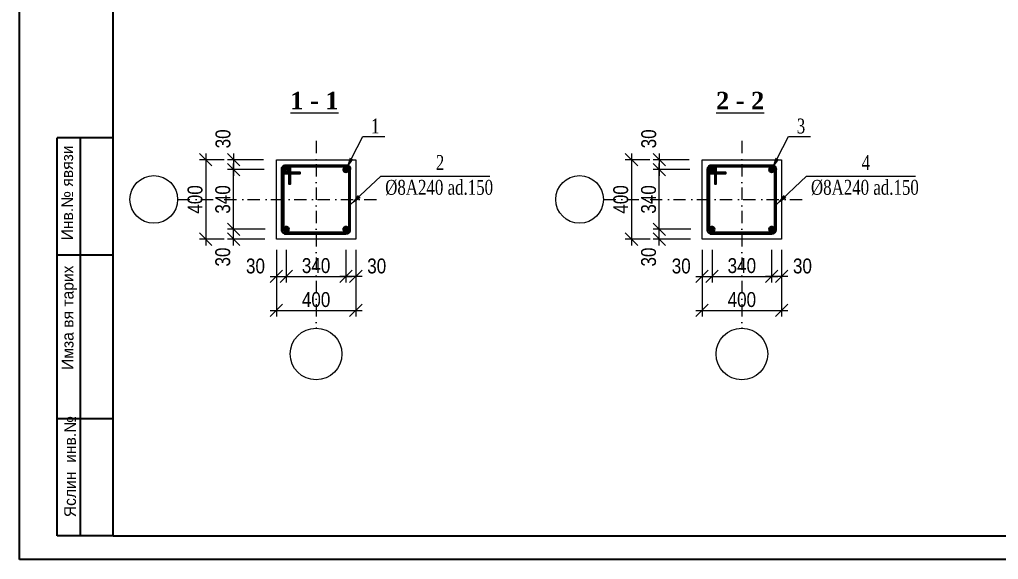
# Model space of a CAD drawing. Header units: millimetres. Extents: x -149347 to 251215, y -2929184 to -2541447.
# Drawn here: x 197257 to 216959, y -2665337 to -2654466 of the extents above; entities that cross this region are included whole.
import ezdxf

# ---------------------------------------------------------------- set-up
doc = ezdxf.new("R2010")
doc.units = ezdxf.units.MM
doc.linetypes.add('CENTER', pattern=[1524, 952.5, -190.5, 190.5, -190.5])
doc.linetypes.add('Dot & Dashed', pattern=[469.194434, 246.944437, -123.472219, 0, -98.777778])
for name, color, linetype, lineweight in [('Ishare xetleri', 95, 'Continuous', 5), ('Oxlar- - -', 84, 'CENTER', 5), ('Xamut', 5, 'Continuous', 15)]:
    doc.layers.add(name, color=color, linetype=linetype, lineweight=lineweight)
doc.layers.add('Text', color=7, linetype='Continuous')
doc.styles.add('400', font='times.ttf', dxfattribs={"width": 0.75, "height": 300})
doc.styles.add('CP_ATTR', font='A3TI(LA).TTF')
doc.styles.add('style1', font='A3TI(LA).TTF', dxfattribs={"height": 400})
doc.styles.add('style6', font='ARIALN.TTF', dxfattribs={"height": 300})
doc.styles.add('Times New  Roman', font='times.ttf')
doc.dimstyles.new('DIM_100', dxfattribs={"dimscale": 100, "dimtxt": 250, "dimasz": 2.5, "dimexe": 1.25, "dimexo": 0.625, "dimtad": 1, "dimdec": 0, "dimtxsty": 'style1', "dimblk": 'OBLIQUE', "dimcen": 2.5, "dimdle": 1.25, "dimclrd": 251, "dimclre": 251, "dimaunit": 1, "dimadec": 3, "dimazin": 0, "dimtfac": 1, "dimtdec": 0, "dimtmove": 1, "dimatfit": 3, "dimfxl": 1.25, "dimlwd": 5, "dimlwe": 5, "dimarcsym": 0})

# ---------------------------------------------------------------- blocks, each defined once
blk = doc.blocks.new('mekteb')
at = {"color": 0, "lineweight": 25}
for p, q in [((99643, -1849866), (99643, -1821466)), ((139843, -1849866), (99643, -1849866))]:
    blk.add_line(p, q, dxfattribs=at)
at = {"color": 0, "lineweight": 25, "ltscale": 15}
for q in [(101643, -1821966), (139343, -1849366)]:
    blk.add_line((101643, -1849366), q, dxfattribs=at)
at = {"lineweight": 25, "ltscale": 0.25}
for p, q in [((100443, -1849366), (100443, -1840866)), ((100943, -1849367), (100943, -1840866))]:
    blk.add_line(p, q, dxfattribs=at)
at = {"lineweight": 25}
for p, q in [((101643, -1840866), (100443, -1840866)), ((101645, -1843366), (100445, -1843366)), ((101645, -1846866), (100445, -1846866)), ((101643, -1849366), (100443, -1849366))]:
    blk.add_line(p, q, dxfattribs=at)
at = {"lineweight": 25, "char_height": 250.01, "width": 5960.07, "attachment_point": 1, "rotation": 90, "style": 'CP_ATTR'}
for s, insert in [('\\pt3143;Инв.№ явязи', (100535, -1843053)), ('\\pt3143;Имза вя тарих', (100544, -1845823)), ('\\pt3143;Яслин  инв.№', (100595, -1848965))]:
    blk.add_mtext(s, dxfattribs=dict(at, insert=insert))
blk = doc.blocks.new('_Oblique')
at = {"color": 0, "linetype": 'ByBlock', "lineweight": -2}
blk.add_line((-0.5, -0.5), (0.5, 0.5), dxfattribs=at)
blk = doc.blocks.new('*D1182')
at = {"color": 251, "lineweight": 5, "ltscale": 15, "transparency": 16777216}
for p, q in [((202425, -2659102), (202425, -2660447)), ((204025, -2659102), (204025, -2660447))]:
    blk.add_line(p, q, dxfattribs=at)
at = {"color": 251, "linetype": 'ByBlock', "lineweight": 5, "ltscale": 15, "transparency": 16777216}
blk.add_line((202300, -2660322), (204150, -2660322), dxfattribs=at)
at = {"layer": 'Defpoints', "color": 0, "lineweight": 15, "ltscale": 15, "transparency": 16777216}
for p in [(202425, -2659040), (204025, -2659040), (204025, -2660322)]:
    blk.add_point(p, dxfattribs=at)
at = {"color": 251, "lineweight": 5, "ltscale": 15, "transparency": 16777216, "xscale": 250, "yscale": 250, "zscale": 250, "rotation": 180}
blk.add_blockref('_Oblique', (202425, -2660322), dxfattribs=at)
at = {"color": 251, "lineweight": 5, "ltscale": 15, "transparency": 16777216, "xscale": 250, "yscale": 250, "zscale": 250}
blk.add_blockref('_Oblique', (204025, -2660322), dxfattribs=at)
at = {"color": 0, "lineweight": 15, "ltscale": 15, "transparency": 16777216, "insert": (203225, -2660106), "char_height": 300, "attachment_point": 5, "style": 'style6'}
blk.add_mtext('400', dxfattribs=at)
blk = doc.blocks.new('*D1183')
at = {"color": 251, "linetype": 'ByBlock', "lineweight": 5, "ltscale": 15, "transparency": 16777216}
blk.add_line((201004, -2657163), (201004, -2659013), dxfattribs=at)
at = {"color": 251, "lineweight": 5, "ltscale": 15, "transparency": 16777216}
for p, q in [((201374, -2657288), (200879, -2657288)), ((201376, -2658888), (200879, -2658888))]:
    blk.add_line(p, q, dxfattribs=at)
at = {"layer": 'Defpoints', "color": 0, "lineweight": 15, "ltscale": 15, "transparency": 16777216}
for p in [(201436, -2657288), (201004, -2658888), (201439, -2658888)]:
    blk.add_point(p, dxfattribs=at)
at = {"color": 251, "lineweight": 5, "ltscale": 15, "transparency": 16777216, "xscale": 250, "yscale": 250, "zscale": 250}
for p, rotation in [((201004, -2657288), 90), ((201004, -2658888), 270)]:
    blk.add_blockref('_Oblique', p, dxfattribs=dict(at, rotation=rotation))
at = {"color": 0, "lineweight": 15, "ltscale": 15, "transparency": 16777216, "insert": (200789, -2658088), "char_height": 300, "attachment_point": 5, "rotation": 90, "style": 'style6'}
blk.add_mtext('400', dxfattribs=at)
blk = doc.blocks.new('*D1184')
at = {"color": 251, "lineweight": 5, "ltscale": 15, "transparency": 16777216}
for p, q in [((202425, -2659102), (202425, -2659763)), ((202625, -2659102), (202625, -2659763))]:
    blk.add_line(p, q, dxfattribs=at)
at = {"color": 251, "linetype": 'ByBlock', "lineweight": 5, "ltscale": 15, "transparency": 16777216}
blk.add_line((202300, -2659638), (202750, -2659638), dxfattribs=at)
at = {"layer": 'Defpoints', "color": 0, "lineweight": 15, "ltscale": 15, "transparency": 16777216}
for p in [(202425, -2659040), (202625, -2659040), (202625, -2659638)]:
    blk.add_point(p, dxfattribs=at)
at = {"color": 251, "lineweight": 5, "ltscale": 15, "transparency": 16777216, "xscale": 250, "yscale": 250, "zscale": 250, "rotation": 180}
blk.add_blockref('_Oblique', (202425, -2659638), dxfattribs=at)
at = {"color": 251, "lineweight": 5, "ltscale": 15, "transparency": 16777216, "xscale": 250, "yscale": 250, "zscale": 250}
blk.add_blockref('_Oblique', (202625, -2659638), dxfattribs=at)
at = {"color": 0, "lineweight": 15, "ltscale": 15, "transparency": 16777216, "insert": (202005, -2659430), "char_height": 300, "attachment_point": 5, "style": 'style6'}
blk.add_mtext('{\\fArial Narrow|b0|i0|c238|p34;30}', dxfattribs=at)
blk = doc.blocks.new('*D1185')
at = {"color": 251, "linetype": 'ByBlock', "lineweight": 5, "ltscale": 15, "transparency": 16777216}
blk.add_line((201564, -2657163), (201564, -2657613), dxfattribs=at)
at = {"color": 251, "lineweight": 5, "ltscale": 15, "transparency": 16777216}
for p, q in [((202166, -2657288), (201439, -2657288)), ((202179, -2657488), (201439, -2657488))]:
    blk.add_line(p, q, dxfattribs=at)
at = {"layer": 'Defpoints', "color": 0, "lineweight": 15, "ltscale": 15, "transparency": 16777216}
for p in [(202228, -2657288), (201564, -2657488), (202242, -2657488)]:
    blk.add_point(p, dxfattribs=at)
at = {"color": 251, "lineweight": 5, "ltscale": 15, "transparency": 16777216, "xscale": 250, "yscale": 250, "zscale": 250}
for p, rotation in [((201564, -2657288), 90), ((201564, -2657488), 270)]:
    blk.add_blockref('_Oblique', p, dxfattribs=dict(at, rotation=rotation))
at = {"color": 0, "lineweight": 15, "ltscale": 15, "transparency": 16777216, "insert": (201352, -2656868), "char_height": 300, "attachment_point": 5, "rotation": 90, "style": 'style6'}
blk.add_mtext('{\\fArial Narrow|b0|i0|c238|p34;30}', dxfattribs=at)
blk = doc.blocks.new('*D1186')
at = {"color": 251, "linetype": 'ByBlock', "lineweight": 5, "ltscale": 15, "transparency": 16777216}
blk.add_line((201564, -2659013), (201564, -2658563), dxfattribs=at)
at = {"color": 251, "lineweight": 5, "ltscale": 15, "transparency": 16777216}
for p, q in [((202198, -2658688), (201439, -2658688)), ((202194, -2658888), (201439, -2658888))]:
    blk.add_line(p, q, dxfattribs=at)
at = {"layer": 'Defpoints', "color": 0, "lineweight": 15, "ltscale": 15, "transparency": 16777216}
for p in [(201564, -2658688), (202260, -2658688), (202256, -2658888)]:
    blk.add_point(p, dxfattribs=at)
at = {"color": 251, "lineweight": 5, "ltscale": 15, "transparency": 16777216, "xscale": 250, "yscale": 250, "zscale": 250}
for p, rotation in [((201564, -2658688), 90), ((201564, -2658888), 270)]:
    blk.add_blockref('_Oblique', p, dxfattribs=dict(at, rotation=rotation))
at = {"color": 0, "lineweight": 15, "ltscale": 15, "transparency": 16777216, "insert": (201348, -2659248), "char_height": 300, "attachment_point": 5, "rotation": 90, "style": 'style6'}
blk.add_mtext('{\\fArial Narrow|b0|i0|c238|p34;30}', dxfattribs=at)
blk = doc.blocks.new('*D1187')
at = {"color": 251, "lineweight": 5, "ltscale": 15, "transparency": 16777216}
for p, q in [((203825, -2659102), (203825, -2659763)), ((204025, -2659102), (204025, -2659763))]:
    blk.add_line(p, q, dxfattribs=at)
at = {"color": 251, "linetype": 'ByBlock', "lineweight": 5, "ltscale": 15, "transparency": 16777216}
blk.add_line((204150, -2659638), (203700, -2659638), dxfattribs=at)
at = {"layer": 'Defpoints', "color": 0, "lineweight": 15, "ltscale": 15, "transparency": 16777216}
for p in [(203825, -2659040), (204025, -2659040), (203825, -2659638)]:
    blk.add_point(p, dxfattribs=at)
at = {"color": 251, "lineweight": 5, "ltscale": 15, "transparency": 16777216, "xscale": 250, "yscale": 250, "zscale": 250, "rotation": 180}
blk.add_blockref('_Oblique', (203825, -2659638), dxfattribs=at)
at = {"color": 251, "lineweight": 5, "ltscale": 15, "transparency": 16777216, "xscale": 250, "yscale": 250, "zscale": 250}
blk.add_blockref('_Oblique', (204025, -2659638), dxfattribs=at)
at = {"color": 0, "lineweight": 15, "ltscale": 15, "transparency": 16777216, "insert": (204445, -2659430), "char_height": 300, "attachment_point": 5, "style": 'style6'}
blk.add_mtext('{\\fArial Narrow|b0|i0|c238|p34;30}', dxfattribs=at)
blk = doc.blocks.new('*D1188')
at = {"color": 251, "lineweight": 5, "ltscale": 15, "transparency": 16777216}
for p, q in [((202625, -2659102), (202625, -2659763)), ((203825, -2659382), (203825, -2659763))]:
    blk.add_line(p, q, dxfattribs=at)
at = {"color": 251, "linetype": 'ByBlock', "lineweight": 5, "ltscale": 15, "transparency": 16777216}
blk.add_line((202500, -2659638), (203950, -2659638), dxfattribs=at)
at = {"layer": 'Defpoints', "color": 0, "lineweight": 15, "ltscale": 15, "transparency": 16777216}
for p in [(202625, -2659040), (203825, -2659320), (203825, -2659638)]:
    blk.add_point(p, dxfattribs=at)
at = {"color": 251, "lineweight": 5, "ltscale": 15, "transparency": 16777216, "xscale": 250, "yscale": 250, "zscale": 250, "rotation": 180}
blk.add_blockref('_Oblique', (202625, -2659638), dxfattribs=at)
at = {"color": 251, "lineweight": 5, "ltscale": 15, "transparency": 16777216, "xscale": 250, "yscale": 250, "zscale": 250}
blk.add_blockref('_Oblique', (203825, -2659638), dxfattribs=at)
at = {"color": 0, "lineweight": 15, "ltscale": 15, "transparency": 16777216, "insert": (203225, -2659422), "char_height": 300, "attachment_point": 5, "style": 'style6'}
blk.add_mtext('{\\fArial Narrow|b0|i0|c238|p34;340}', dxfattribs=at)
blk = doc.blocks.new('*D1189')
at = {"color": 251, "linetype": 'ByBlock', "lineweight": 5, "ltscale": 15, "transparency": 16777216}
blk.add_line((201564, -2658813), (201564, -2657363), dxfattribs=at)
at = {"color": 251, "lineweight": 5, "ltscale": 15, "transparency": 16777216}
for p, q in [((202179, -2657488), (201439, -2657488)), ((202194, -2658688), (201439, -2658688))]:
    blk.add_line(p, q, dxfattribs=at)
at = {"layer": 'Defpoints', "color": 0, "lineweight": 15, "ltscale": 15, "transparency": 16777216}
for p in [(201564, -2657488), (202242, -2657488), (202256, -2658688)]:
    blk.add_point(p, dxfattribs=at)
at = {"color": 251, "lineweight": 5, "ltscale": 15, "transparency": 16777216, "xscale": 250, "yscale": 250, "zscale": 250}
for p, rotation in [((201564, -2657488), 90), ((201564, -2658688), 270)]:
    blk.add_blockref('_Oblique', p, dxfattribs=dict(at, rotation=rotation))
at = {"color": 0, "lineweight": 15, "ltscale": 15, "transparency": 16777216, "insert": (201348, -2658088), "char_height": 300, "attachment_point": 5, "rotation": 90, "style": 'style6'}
blk.add_mtext('{\\fArial Narrow|b0|i0|c238|p34;340}', dxfattribs=at)
blk = doc.blocks.new('*D1208')
at = {"color": 251, "lineweight": 5, "ltscale": 15, "transparency": 16777216}
for p, q in [((210994, -2659102), (210994, -2660447)), ((212594, -2659102), (212594, -2660447))]:
    blk.add_line(p, q, dxfattribs=at)
at = {"color": 251, "linetype": 'ByBlock', "lineweight": 5, "ltscale": 15, "transparency": 16777216}
blk.add_line((210869, -2660322), (212719, -2660322), dxfattribs=at)
at = {"layer": 'Defpoints', "color": 0, "lineweight": 15, "ltscale": 15, "transparency": 16777216}
for p in [(210994, -2659040), (212594, -2659040), (212594, -2660322)]:
    blk.add_point(p, dxfattribs=at)
at = {"color": 251, "lineweight": 5, "ltscale": 15, "transparency": 16777216, "xscale": 250, "yscale": 250, "zscale": 250, "rotation": 180}
blk.add_blockref('_Oblique', (210994, -2660322), dxfattribs=at)
at = {"color": 251, "lineweight": 5, "ltscale": 15, "transparency": 16777216, "xscale": 250, "yscale": 250, "zscale": 250}
blk.add_blockref('_Oblique', (212594, -2660322), dxfattribs=at)
at = {"color": 0, "lineweight": 15, "ltscale": 15, "transparency": 16777216, "insert": (211794, -2660106), "char_height": 300, "attachment_point": 5, "style": 'style6'}
blk.add_mtext('400', dxfattribs=at)
blk = doc.blocks.new('*D1209')
at = {"color": 251, "linetype": 'ByBlock', "lineweight": 5, "ltscale": 15, "transparency": 16777216}
blk.add_line((209574, -2657163), (209574, -2659013), dxfattribs=at)
at = {"color": 251, "lineweight": 5, "ltscale": 15, "transparency": 16777216}
for p, q in [((209943, -2657288), (209449, -2657288)), ((209946, -2658888), (209449, -2658888))]:
    blk.add_line(p, q, dxfattribs=at)
at = {"layer": 'Defpoints', "color": 0, "lineweight": 15, "ltscale": 15, "transparency": 16777216}
for p in [(210006, -2657288), (209574, -2658888), (210008, -2658888)]:
    blk.add_point(p, dxfattribs=at)
at = {"color": 251, "lineweight": 5, "ltscale": 15, "transparency": 16777216, "xscale": 250, "yscale": 250, "zscale": 250}
for p, rotation in [((209574, -2657288), 90), ((209574, -2658888), 270)]:
    blk.add_blockref('_Oblique', p, dxfattribs=dict(at, rotation=rotation))
at = {"color": 0, "lineweight": 15, "ltscale": 15, "transparency": 16777216, "insert": (209358, -2658088), "char_height": 300, "attachment_point": 5, "rotation": 90, "style": 'style6'}
blk.add_mtext('400', dxfattribs=at)
blk = doc.blocks.new('*D1210')
at = {"color": 251, "lineweight": 5, "ltscale": 15, "transparency": 16777216}
for p, q in [((210994, -2659102), (210994, -2659763)), ((211194, -2659102), (211194, -2659763))]:
    blk.add_line(p, q, dxfattribs=at)
at = {"color": 251, "linetype": 'ByBlock', "lineweight": 5, "ltscale": 15, "transparency": 16777216}
blk.add_line((210869, -2659638), (211319, -2659638), dxfattribs=at)
at = {"layer": 'Defpoints', "color": 0, "lineweight": 15, "ltscale": 15, "transparency": 16777216}
for p in [(210994, -2659040), (211194, -2659040), (211194, -2659638)]:
    blk.add_point(p, dxfattribs=at)
at = {"color": 251, "lineweight": 5, "ltscale": 15, "transparency": 16777216, "xscale": 250, "yscale": 250, "zscale": 250, "rotation": 180}
blk.add_blockref('_Oblique', (210994, -2659638), dxfattribs=at)
at = {"color": 251, "lineweight": 5, "ltscale": 15, "transparency": 16777216, "xscale": 250, "yscale": 250, "zscale": 250}
blk.add_blockref('_Oblique', (211194, -2659638), dxfattribs=at)
at = {"color": 0, "lineweight": 15, "ltscale": 15, "transparency": 16777216, "insert": (210574, -2659430), "char_height": 300, "attachment_point": 5, "style": 'style6'}
blk.add_mtext('{\\fArial Narrow|b0|i0|c238|p34;30}', dxfattribs=at)
blk = doc.blocks.new('*D1211')
at = {"color": 251, "linetype": 'ByBlock', "lineweight": 5, "ltscale": 15, "transparency": 16777216}
blk.add_line((210133, -2657163), (210133, -2657613), dxfattribs=at)
at = {"color": 251, "lineweight": 5, "ltscale": 15, "transparency": 16777216}
for p, q in [((210735, -2657288), (210008, -2657288)), ((210749, -2657488), (210008, -2657488))]:
    blk.add_line(p, q, dxfattribs=at)
at = {"layer": 'Defpoints', "color": 0, "lineweight": 15, "ltscale": 15, "transparency": 16777216}
for p in [(210798, -2657288), (210133, -2657488), (210811, -2657488)]:
    blk.add_point(p, dxfattribs=at)
at = {"color": 251, "lineweight": 5, "ltscale": 15, "transparency": 16777216, "xscale": 250, "yscale": 250, "zscale": 250}
for p, rotation in [((210133, -2657288), 90), ((210133, -2657488), 270)]:
    blk.add_blockref('_Oblique', p, dxfattribs=dict(at, rotation=rotation))
at = {"color": 0, "lineweight": 15, "ltscale": 15, "transparency": 16777216, "insert": (209922, -2656868), "char_height": 300, "attachment_point": 5, "rotation": 90, "style": 'style6'}
blk.add_mtext('{\\fArial Narrow|b0|i0|c238|p34;30}', dxfattribs=at)
blk = doc.blocks.new('*D1212')
at = {"color": 251, "linetype": 'ByBlock', "lineweight": 5, "ltscale": 15, "transparency": 16777216}
blk.add_line((210133, -2659013), (210133, -2658563), dxfattribs=at)
at = {"color": 251, "lineweight": 5, "ltscale": 15, "transparency": 16777216}
for p, q in [((210767, -2658688), (210008, -2658688)), ((210763, -2658888), (210008, -2658888))]:
    blk.add_line(p, q, dxfattribs=at)
at = {"layer": 'Defpoints', "color": 0, "lineweight": 15, "ltscale": 15, "transparency": 16777216}
for p in [(210133, -2658688), (210829, -2658688), (210826, -2658888)]:
    blk.add_point(p, dxfattribs=at)
at = {"color": 251, "lineweight": 5, "ltscale": 15, "transparency": 16777216, "xscale": 250, "yscale": 250, "zscale": 250}
for p, rotation in [((210133, -2658688), 90), ((210133, -2658888), 270)]:
    blk.add_blockref('_Oblique', p, dxfattribs=dict(at, rotation=rotation))
at = {"color": 0, "lineweight": 15, "ltscale": 15, "transparency": 16777216, "insert": (209918, -2659248), "char_height": 300, "attachment_point": 5, "rotation": 90, "style": 'style6'}
blk.add_mtext('{\\fArial Narrow|b0|i0|c238|p34;30}', dxfattribs=at)
blk = doc.blocks.new('*D1213')
at = {"color": 251, "lineweight": 5, "ltscale": 15, "transparency": 16777216}
for p, q in [((212394, -2659102), (212394, -2659763)), ((212594, -2659102), (212594, -2659763))]:
    blk.add_line(p, q, dxfattribs=at)
at = {"color": 251, "linetype": 'ByBlock', "lineweight": 5, "ltscale": 15, "transparency": 16777216}
blk.add_line((212719, -2659638), (212269, -2659638), dxfattribs=at)
at = {"layer": 'Defpoints', "color": 0, "lineweight": 15, "ltscale": 15, "transparency": 16777216}
for p in [(212394, -2659040), (212594, -2659040), (212394, -2659638)]:
    blk.add_point(p, dxfattribs=at)
at = {"color": 251, "lineweight": 5, "ltscale": 15, "transparency": 16777216, "xscale": 250, "yscale": 250, "zscale": 250, "rotation": 180}
blk.add_blockref('_Oblique', (212394, -2659638), dxfattribs=at)
at = {"color": 251, "lineweight": 5, "ltscale": 15, "transparency": 16777216, "xscale": 250, "yscale": 250, "zscale": 250}
blk.add_blockref('_Oblique', (212594, -2659638), dxfattribs=at)
at = {"color": 0, "lineweight": 15, "ltscale": 15, "transparency": 16777216, "insert": (213014, -2659430), "char_height": 300, "attachment_point": 5, "style": 'style6'}
blk.add_mtext('{\\fArial Narrow|b0|i0|c238|p34;30}', dxfattribs=at)
blk = doc.blocks.new('*D1214')
at = {"color": 251, "lineweight": 5, "ltscale": 15, "transparency": 16777216}
for p, q in [((211194, -2659102), (211194, -2659763)), ((212394, -2659382), (212394, -2659763))]:
    blk.add_line(p, q, dxfattribs=at)
at = {"color": 251, "linetype": 'ByBlock', "lineweight": 5, "ltscale": 15, "transparency": 16777216}
blk.add_line((211069, -2659638), (212519, -2659638), dxfattribs=at)
at = {"layer": 'Defpoints', "color": 0, "lineweight": 15, "ltscale": 15, "transparency": 16777216}
for p in [(211194, -2659040), (212394, -2659320), (212394, -2659638)]:
    blk.add_point(p, dxfattribs=at)
at = {"color": 251, "lineweight": 5, "ltscale": 15, "transparency": 16777216, "xscale": 250, "yscale": 250, "zscale": 250, "rotation": 180}
blk.add_blockref('_Oblique', (211194, -2659638), dxfattribs=at)
at = {"color": 251, "lineweight": 5, "ltscale": 15, "transparency": 16777216, "xscale": 250, "yscale": 250, "zscale": 250}
blk.add_blockref('_Oblique', (212394, -2659638), dxfattribs=at)
at = {"color": 0, "lineweight": 15, "ltscale": 15, "transparency": 16777216, "insert": (211794, -2659422), "char_height": 300, "attachment_point": 5, "style": 'style6'}
blk.add_mtext('{\\fArial Narrow|b0|i0|c238|p34;340}', dxfattribs=at)
blk = doc.blocks.new('*D1215')
at = {"color": 251, "linetype": 'ByBlock', "lineweight": 5, "ltscale": 15, "transparency": 16777216}
blk.add_line((210133, -2658813), (210133, -2657363), dxfattribs=at)
at = {"color": 251, "lineweight": 5, "ltscale": 15, "transparency": 16777216}
for p, q in [((210749, -2657488), (210008, -2657488)), ((210763, -2658688), (210008, -2658688))]:
    blk.add_line(p, q, dxfattribs=at)
at = {"layer": 'Defpoints', "color": 0, "lineweight": 15, "ltscale": 15, "transparency": 16777216}
for p in [(210133, -2657488), (210811, -2657488), (210826, -2658688)]:
    blk.add_point(p, dxfattribs=at)
at = {"color": 251, "lineweight": 5, "ltscale": 15, "transparency": 16777216, "xscale": 250, "yscale": 250, "zscale": 250}
for p, rotation in [((210133, -2657488), 90), ((210133, -2658688), 270)]:
    blk.add_blockref('_Oblique', p, dxfattribs=dict(at, rotation=rotation))
at = {"color": 0, "lineweight": 15, "ltscale": 15, "transparency": 16777216, "insert": (209918, -2658088), "char_height": 300, "attachment_point": 5, "rotation": 90, "style": 'style6'}
blk.add_mtext('{\\fArial Narrow|b0|i0|c238|p34;340}', dxfattribs=at)

msp = doc.modelspace()

# ---------------------------------------------------------------- hatches: boundary and pattern name
at = {"layer": 'Xamut'}
h = msp.add_hatch(dxfattribs=at)
h.set_pattern_fill('ANGLE', color=256, scale=4, style=0)
h.set_pattern_definition([(0, (202674.922, -2657438.323), (0, 27.94), [20.32, -7.62]), (90, (202674.922, -2657438.323), (-27.94, 2e-15), [20.32, -7.62])])
edge = h.paths.add_edge_path()
edge.add_arc((202624.92219, -2657488.32339), 50, 0, 360)
h = msp.add_hatch(dxfattribs=at)
h.set_pattern_fill('ANGLE', color=256, scale=4, style=0)
h.set_pattern_definition([(0, (203874.922, -2657438.323), (0, 27.94), [20.32, -7.62]), (90, (203874.922, -2657438.323), (-27.94, 2e-15), [20.32, -7.62])])
edge = h.paths.add_edge_path()
edge.add_arc((203824.92219, -2657488.32339), 50, 0, 360)
h = msp.add_hatch(dxfattribs=at)
h.set_pattern_fill('ANGLE', color=256, scale=4, style=0)
h.set_pattern_definition([(0, (211244.296, -2657438.323), (0, 27.94), [20.32, -7.62]), (90, (211244.296, -2657438.323), (-27.94, 2e-15), [20.32, -7.62])])
edge = h.paths.add_edge_path()
edge.add_arc((211194.29584, -2657488.32339), 50, 0, 360)
h = msp.add_hatch(dxfattribs=at)
h.set_pattern_fill('ANGLE', color=256, scale=4, style=0)
h.set_pattern_definition([(0, (212444.296, -2657438.323), (0, 27.94), [20.32, -7.62]), (90, (212444.296, -2657438.323), (-27.94, 2e-15), [20.32, -7.62])])
edge = h.paths.add_edge_path()
edge.add_arc((212394.29584, -2657488.32339), 50, 0, 360)
h = msp.add_hatch(dxfattribs=at)
h.set_pattern_fill('ANGLE', color=256, scale=4, style=0)
h.set_pattern_definition([(0, (202674.922, -2658638.323), (0, 27.94), [20.32, -7.62]), (90, (202674.922, -2658638.323), (-27.94, 2e-15), [20.32, -7.62])])
edge = h.paths.add_edge_path()
edge.add_arc((202624.92219, -2658688.32339), 50, 0, 360)
h = msp.add_hatch(dxfattribs=at)
h.set_pattern_fill('ANGLE', color=256, scale=4, style=0)
h.set_pattern_definition([(0, (203874.922, -2658638.323), (0, 27.94), [20.32, -7.62]), (90, (203874.922, -2658638.323), (-27.94, 2e-15), [20.32, -7.62])])
edge = h.paths.add_edge_path()
edge.add_arc((203824.92219, -2658688.32339), 50, 0, 360)
h = msp.add_hatch(dxfattribs=at)
h.set_pattern_fill('ANGLE', color=256, scale=4, style=0)
h.set_pattern_definition([(0, (211244.296, -2658638.323), (0, 27.94), [20.32, -7.62]), (90, (211244.296, -2658638.323), (-27.94, 2e-15), [20.32, -7.62])])
edge = h.paths.add_edge_path()
edge.add_arc((211194.29584, -2658688.32339), 50, 0, 360)
h = msp.add_hatch(dxfattribs=at)
h.set_pattern_fill('ANGLE', color=256, scale=4, style=0)
h.set_pattern_definition([(0, (212444.296, -2658638.323), (0, 27.94), [20.32, -7.62]), (90, (212444.296, -2658638.323), (-27.94, 2e-15), [20.32, -7.62])])
edge = h.paths.add_edge_path()
edge.add_arc((212394.29584, -2658688.32339), 50, 0, 360)

# ---------------------------------------------------------------- linework, layer by layer
at = {"color": 7, "lineweight": 15, "ltscale": 80}
for points in [[(202424.92219, -2657288.32339), (204024.92219, -2657288.32339), (204024.92219, -2658888.32339), (202424.92219, -2658888.32339), (202424.92219, -2657288.32339)], [(210994.29584, -2657288.32339), (212594.29584, -2657288.32339), (212594.29584, -2658888.32339), (210994.29584, -2658888.32339), (210994.29584, -2657288.32339)]]:
    msp.add_lwpolyline(points, dxfattribs=at)
at = {"layer": 'Ishare xetleri', "color": 251, "lineweight": 25}
for p, q in [((202533.63081, -2657482.02607), (202537.8938, -2657446.44249)), ((202537.8938, -2657446.44249), (202561.06342, -2657417.11285)), ((202561.06342, -2657417.11285), (202589.67556, -2657399.1679)), ((202565.63081, -2657483.93608), (202568.59392, -2657459.20267)), ((202568.59392, -2657459.20267), (202582.74775, -2657441.28581)), ((202582.74775, -2657441.28581), (202600.51065, -2657430.14529)), ((202589.67556, -2657399.1679), (202624.60781, -2657395.21137)), ((202600.51065, -2657430.14529), (202626.41424, -2657427.21137)), ((203822.63872, -2657427.21137), (203843.47932, -2657430.91467)), ((203825.45977, -2657395.21137), (203854.85777, -2657400.43529)), ((203843.47932, -2657430.91467), (203865.44591, -2657444.0441)), ((203854.85777, -2657400.43529), (203888.02501, -2657420.25935)), ((203865.44591, -2657444.0441), (203878.77994, -2657463.92773)), ((203878.77994, -2657463.92773), (203881.47638, -2657486.39694)), ((203888.02501, -2657420.25935), (203909.6365, -2657452.48627)), ((203909.6365, -2657452.48627), (203913.47638, -2657484.48371)), ((211103.00445, -2657482.02607), (211107.26745, -2657446.44249)), ((211107.26745, -2657446.44249), (211130.43707, -2657417.11285)), ((211130.43707, -2657417.11285), (211159.04921, -2657399.1679)), ((211135.00445, -2657483.93608), (211137.96757, -2657459.20267)), ((211137.96757, -2657459.20267), (211152.1214, -2657441.28581)), ((211152.1214, -2657441.28581), (211169.8843, -2657430.14529)), ((211159.04921, -2657399.1679), (211193.98146, -2657395.21137)), ((211169.8843, -2657430.14529), (211195.78789, -2657427.21137)), ((212392.01237, -2657427.21137), (212412.85297, -2657430.91467)), ((212394.83341, -2657395.21137), (212424.23142, -2657400.43529)), ((212412.85297, -2657430.91467), (212434.81955, -2657444.0441)), ((212424.23142, -2657400.43529), (212457.39865, -2657420.25935)), ((212434.81955, -2657444.0441), (212448.15359, -2657463.92773)), ((212448.15359, -2657463.92773), (212450.85002, -2657486.39694)), ((212457.39865, -2657420.25935), (212479.01014, -2657452.48627)), ((212479.01014, -2657452.48627), (212482.85002, -2657484.48371)), ((202533.63081, -2658724.80792), (202561.06342, -2658759.53394)), ((202561.06342, -2658759.53394), (202589.67556, -2658777.47889)), ((202565.63081, -2658692.71071), (202568.59392, -2658717.44412)), ((202568.59392, -2658717.44412), (202582.74775, -2658735.36097)), ((202582.74775, -2658735.36097), (202600.51065, -2658746.5015)), ((202600.51065, -2658746.5015), (202626.41424, -2658749.43541)), ((203822.63872, -2658749.43541), (203843.47932, -2658745.73212)), ((203843.47932, -2658745.73212), (203865.44591, -2658732.60269)), ((203854.85777, -2658776.2115), (203888.02501, -2658756.38744)), ((203865.44591, -2658732.60269), (203878.77994, -2658712.71906)), ((203878.77994, -2658712.71906), (203881.47638, -2658690.24984)), ((203888.02501, -2658756.38744), (203909.6365, -2658724.16052)), ((203909.6365, -2658724.16052), (203913.47638, -2658692.16307)), ((211103.00445, -2658724.80792), (211130.43707, -2658759.53394)), ((211130.43707, -2658759.53394), (211159.04921, -2658777.47889)), ((211135.00445, -2658692.71071), (211137.96757, -2658717.44412)), ((211137.96757, -2658717.44412), (211152.1214, -2658735.36097)), ((211152.1214, -2658735.36097), (211169.8843, -2658746.5015)), ((211169.8843, -2658746.5015), (211195.78789, -2658749.43541)), ((212392.01237, -2658749.43541), (212412.85297, -2658745.73212)), ((212412.85297, -2658745.73212), (212434.81955, -2658732.60269)), ((212424.23142, -2658776.2115), (212457.39865, -2658756.38744)), ((212434.81955, -2658732.60269), (212448.15359, -2658712.71906)), ((212448.15359, -2658712.71906), (212450.85002, -2658690.24984)), ((212457.39865, -2658756.38744), (212479.01014, -2658724.16052)), ((212479.01014, -2658724.16052), (212482.85002, -2658692.16307)), ((202589.67556, -2658777.47889), (202624.60781, -2658781.43541)), ((203825.45977, -2658781.43541), (203854.85777, -2658776.2115)), ((211159.04921, -2658777.47889), (211193.98146, -2658781.43541)), ((212394.83341, -2658781.43541), (212424.23142, -2658776.2115))]:
    msp.add_line(p, q, dxfattribs=at)
at = {"layer": 'Ishare xetleri', "color": 251, "lineweight": 25, "ltscale": 50}
for p, q in [((202533.63081, -2658724.80792), (202533.63081, -2657482.02607)), ((202565.63081, -2657483.93608), (202565.63081, -2658692.71071)), ((202624.60781, -2657395.21137), (203825.45977, -2657395.21137)), ((202626.41424, -2657427.21137), (203822.63872, -2657427.21137)), ((203881.47638, -2657486.39694), (203881.47638, -2658690.24984)), ((203913.47638, -2658692.16307), (203913.47638, -2657484.48371)), ((211103.00445, -2658724.80792), (211103.00445, -2657482.02607)), ((211135.00445, -2657483.93608), (211135.00445, -2658692.71071)), ((211193.98146, -2657395.21137), (212394.83341, -2657395.21137)), ((211195.78789, -2657427.21137), (212392.01237, -2657427.21137)), ((212450.85002, -2657486.39694), (212450.85002, -2658690.24984)), ((212482.85002, -2658692.16307), (212482.85002, -2657484.48371)), ((202626.41424, -2658749.43541), (203822.63872, -2658749.43541)), ((211195.78789, -2658749.43541), (212392.01237, -2658749.43541)), ((202624.60781, -2658781.43541), (203825.45977, -2658781.43541)), ((211193.98146, -2658781.43541), (212394.83341, -2658781.43541))]:
    msp.add_line(p, q, dxfattribs=at)
for points in [[(202565.63081, -2657542.15399), (202896.27725, -2657542.15399), (202896.27725, -2657574.15399), (202533.63081, -2657574.15399)], [(202678.75279, -2657427.21137), (202678.75279, -2657774.05013), (202710.75279, -2657774.05013), (202710.75279, -2657395.21137)], [(211135.00445, -2657542.15399), (211465.6509, -2657542.15399), (211465.6509, -2657574.15399), (211103.00445, -2657574.15399)], [(211248.12644, -2657427.21137), (211248.12644, -2657774.05013), (211280.12644, -2657774.05013), (211280.12644, -2657395.21137)]]:
    msp.add_lwpolyline(points, dxfattribs=at)
at = {"layer": 'Ishare xetleri', "color": 251}
for centre, radius in [((199958.55155, -2658088.32339), 480), ((208527.92519, -2658088.32339), 480), ((203224.92219, -2661200.03365), 520), ((211794.29584, -2661200.03365), 520)]:
    msp.add_circle(centre, radius, dxfattribs=at)
at = {"layer": 'Oxlar- - -', "linetype": 'Dot & Dashed'}
for p, q in [((203224.92219, -2656910.33452), (203224.92219, -2660680.03365)), ((211794.29584, -2656910.33452), (211794.29584, -2660680.03365)), ((200438.55155, -2658088.32339), (204472.68884, -2658088.32339)), ((209007.92519, -2658088.32339), (213042.06248, -2658088.32339))]:
    msp.add_line(p, q, dxfattribs=at)
at = {"layer": 'Xamut', "lineweight": 30}
for centre in [(202624.92219, -2657488.32339), (203824.92219, -2657488.32339), (211194.29584, -2657488.32339), (212394.29584, -2657488.32339), (202624.92219, -2658688.32339), (203824.92219, -2658688.32339), (211194.29584, -2658688.32339), (212394.29584, -2658688.32339)]:
    msp.add_circle(centre, 50, dxfattribs=at)

# ---------------------------------------------------------------- block references
at = {"lineweight": 15, "xscale": 0.9430204144289575, "yscale": 0.9430204144289575, "zscale": 0.9430204144289575}
msp.add_blockref('mekteb', (103291.31865, -920875.23237), dxfattribs=at)

# ---------------------------------------------------------------- texts
at = {"color": 7, "lineweight": 5, "ltscale": 15, "char_height": 349.9976847, "attachment_point": 1, "style": 'Times New  Roman'}
for s, insert in [('{\\fTimes New Roman|b1|i0|c238|p18;\\L1 - 1}', (202707.32799, -2655921.00752)), ('{\\fTimes New Roman|b1|i0|c238|p18;\\L2 - 2}', (211276.70164, -2655921.00752))]:
    msp.add_mtext_dynamic_manual_height_columns(s, width=10162.2055716, gutter_width=3519.63915, heights=[0], dxfattribs=dict(at, insert=insert))
at = {"layer": 'Text', "char_height": 300, "attachment_point": 1, "style": '400'}
for s, insert in [('    {\\fTimes New Roman|b0|i0|c238|p18;     1}', (203565.78938, -2656459.2572)), ('    {\\fTimes New Roman|b0|i0|c238|p18;     3}', (212135.16302, -2656459.2572)), ('    {\\fTimes New Roman|b0|i0|c238|p18;        2\\P%%C}8{\\fTimes New Roman|b0|i0|c238|p18;A240 ad.150}', (204615.82551, -2657194.07721)), ('    {\\fTimes New Roman|b0|i0|c238|p18;        4\\P%%C}8{\\fTimes New Roman|b0|i0|c238|p18;A240 ad.150}', (213185.19916, -2657194.07721))]:
    msp.add_mtext(s, dxfattribs=dict(at, insert=insert))

# ---------------------------------------------------------------- dimensions: what is measured, and where the dimension line sits
at = {"color": 7, "lineweight": 15, "ltscale": 15}
for base, p1, p2, angle, text, picture, middle in [((201563.82163, -2657488.32339), (202228.33467, -2657288.32339), (202241.87175, -2657488.32339), 90, '{\\fArial Narrow|b0|i0|c238|p34;30}', '*D1185', (201567.80501, -2656868.32339)), ((210133.19527, -2657488.32339), (210797.70831, -2657288.32339), (210811.2454, -2657488.32339), 90, '{\\fArial Narrow|b0|i0|c238|p34;30}', '*D1211', (210137.17866, -2656868.32339)), ((201563.82163, -2657488.32339), (202256.43433, -2658688.32339), (202241.87175, -2657488.32339), 90, '{\\fArial Narrow|b0|i0|c238|p34;340}', '*D1189', (201563.82163, -2658088.32339)), ((210133.19527, -2657488.32339), (210825.80798, -2658688.32339), (210811.2454, -2657488.32339), 90, '{\\fArial Narrow|b0|i0|c238|p34;340}', '*D1215', (210133.19527, -2658088.32339)), ((201563.82163, -2658688.32339), (202256.43433, -2658888.32339), (202260.08452, -2658688.32339), 90, '{\\fArial Narrow|b0|i0|c238|p34;30}', '*D1186', (201563.82163, -2659247.55361)), ((210133.19527, -2658688.32339), (210825.80798, -2658888.32339), (210829.45817, -2658688.32339), 90, '{\\fArial Narrow|b0|i0|c238|p34;30}', '*D1212', (210133.19527, -2659247.55361)), ((203824.92219, -2659638.01245), (204024.92219, -2659039.69764), (203824.92219, -2659039.69764), 180, '{\\fArial Narrow|b0|i0|c238|p34;30}', '*D1187', (204444.92219, -2659645.20318)), ((212394.29584, -2659638.01245), (212594.29584, -2659039.69764), (212394.29584, -2659039.69764), 180, '{\\fArial Narrow|b0|i0|c238|p34;30}', '*D1213', (213014.29584, -2659645.20318))]:
    dim = msp.add_linear_dim(base=base, p1=p1, p2=p2, angle=angle, text=text, dimstyle='DIM_100', override={"dimlfac": 0.25, "dimtxsty": 'style6'}, dxfattribs=at)
    dim.commit()
    dim.dimension.update_dxf_attribs({"geometry": picture, "text_midpoint": middle, "dimtype": 160})
for base, p1, p2, picture, middle in [((201004.32796, -2658888.32339), (201436.47326, -2657288.32339), (201438.82163, -2658888.32339), '*D1183', (200788.65606, -2658088.32339)), ((209573.7016, -2658888.32339), (210005.8469, -2657288.32339), (210008.19527, -2658888.32339), '*D1209', (209358.02971, -2658088.32339))]:
    dim = msp.add_linear_dim(base=base, p1=p1, p2=p2, angle=90, dimstyle='DIM_100', override={"dimlfac": 0.25, "dimtxsty": 'style6'}, dxfattribs=at)
    dim.commit()
    dim.dimension.update_dxf_attribs({"geometry": picture, "text_midpoint": middle})
for base, p1, p2, text, picture, middle in [((202624.92219, -2659638.01245), (202424.92219, -2659039.69764), (202624.92219, -2659039.69764), '{\\fArial Narrow|b0|i0|c238|p34;30}', '*D1184', (202004.92219, -2659645.20318)), ((203824.92219, -2659638.01245), (202624.92219, -2659039.69764), (203824.92219, -2659319.86819), '{\\fArial Narrow|b0|i0|c238|p34;340}', '*D1188', (203224.92219, -2659638.01245)), ((211194.29584, -2659638.01245), (210994.29584, -2659039.69764), (211194.29584, -2659039.69764), '{\\fArial Narrow|b0|i0|c238|p34;30}', '*D1210', (210574.29584, -2659645.20318)), ((212394.29584, -2659638.01245), (211194.29584, -2659039.69764), (212394.29584, -2659319.86819), '{\\fArial Narrow|b0|i0|c238|p34;340}', '*D1214', (211794.29584, -2659638.01245))]:
    dim = msp.add_linear_dim(base=base, p1=p1, p2=p2, text=text, dimstyle='DIM_100', override={"dimlfac": 0.25, "dimtxsty": 'style6'}, dxfattribs=at)
    dim.commit()
    dim.dimension.update_dxf_attribs({"geometry": picture, "text_midpoint": middle, "dimtype": 160})
for base, p1, p2, picture, middle in [((204024.92219, -2660321.79249), (202424.92219, -2659039.69764), (204024.92219, -2659039.69764), '*D1182', (203224.92219, -2660106.1206)), ((212594.29584, -2660321.79249), (210994.29584, -2659039.69764), (212594.29584, -2659039.69764), '*D1208', (211794.29584, -2660106.1206))]:
    dim = msp.add_linear_dim(base=base, p1=p1, p2=p2, dimstyle='DIM_100', override={"dimlfac": 0.25, "dimtxsty": 'style6'}, dxfattribs=at)
    dim.commit()
    dim.dimension.update_dxf_attribs({"geometry": picture, "text_midpoint": middle})

# ---------------------------------------------------------------- leaders
at = {"color": 7, "lineweight": 15, "ltscale": 80}
for points in [[(203824.92219, -2657488.32339), (204166.57698, -2656819.63121), (204609.35835, -2656819.63121)], [(212394.29584, -2657488.32339), (212735.95063, -2656819.63121), (213178.732, -2656819.63121)], [(203913.47638, -2658198.12517), (204529.38565, -2657618.58078), (206722.76695, -2657618.58078)], [(212482.85002, -2658198.12517), (213098.75929, -2657618.58078), (215292.1406, -2657618.58078)]]:
    msp.add_leader(points, dimstyle='DIM_100', override={"dimgap": 0.625, "dimtad": 0}, dxfattribs=at)

doc.saveas('drawing.dxf')
